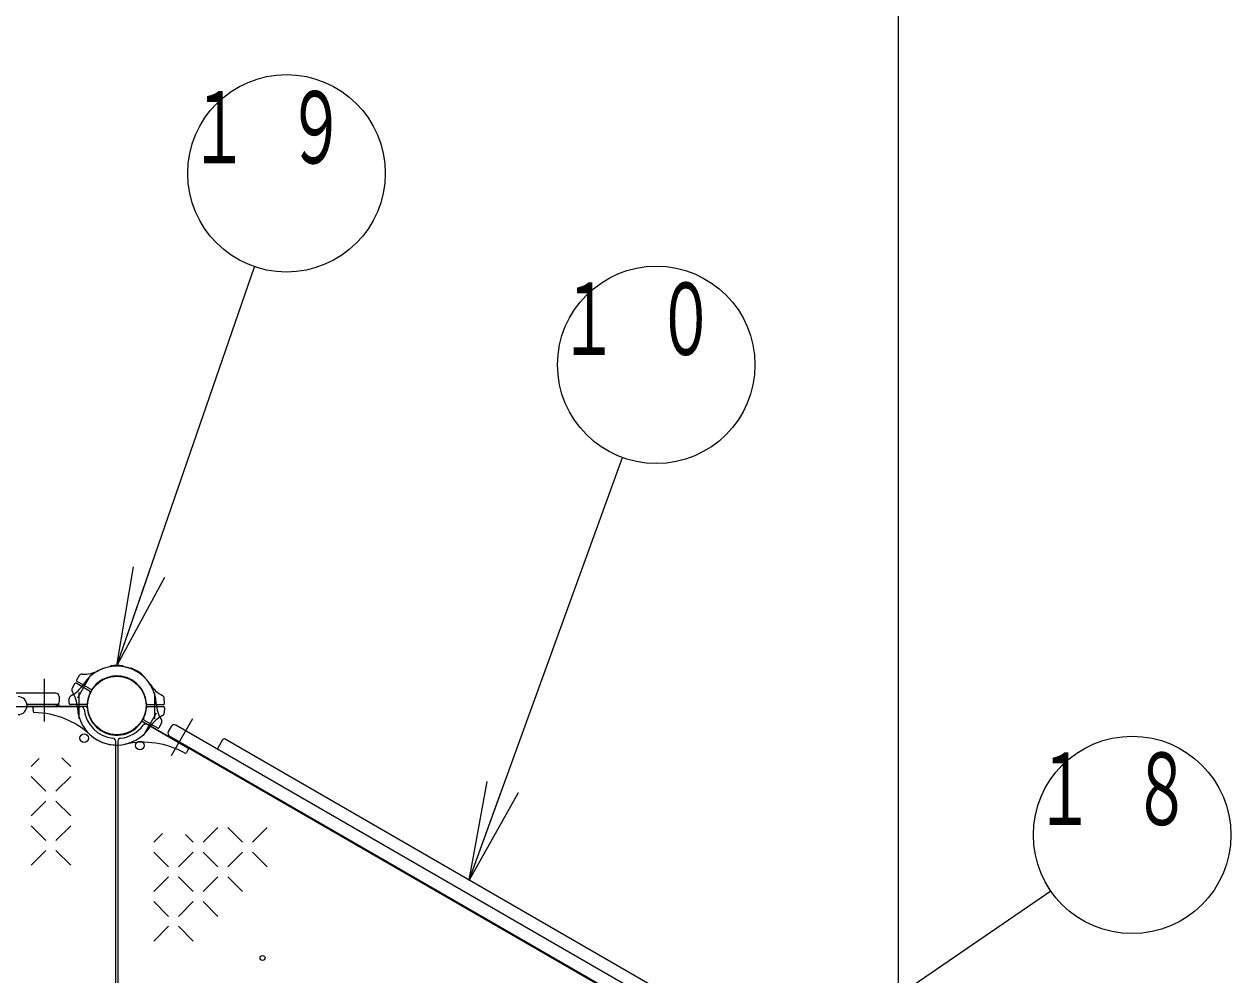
# Model space of a CAD drawing. Units: millimetres on the paper, scale 1:50. Extents: x -385 to 0, y -594 to 267.
# Drawn here: x -196.35 to -159.69, y 181.12 to 210.01 of the extents above; entities that cross this region are included whole.
import ezdxf

# ---------------------------------------------------------------- set-up
doc = ezdxf.new("R2010")
doc.units = ezdxf.units.MM
doc.linetypes.add('USER2', pattern=[6, 3, -1, 1, -1])
doc.layers.add('1_50', color=2, linetype='Continuous', lineweight=25)
doc.styles.add('ＭＳ ゴシック', font='')
doc.styles.get('ＭＳ ゴシック').set_extended_font_data('MS Gothic')

msp = doc.modelspace()

# ---------------------------------------------------------------- linework, layer by layer
at = {"layer": '1_50', "color": 7, "lineweight": 13}
for p, q in [((-169.784, 175.804), (-169.784, 239.071)), ((-193.534, 190.519), (-189.355, 202.638)), ((-182.832, 183.998), (-178.168, 196.834)), ((-193.534, 190.519), (-193.029, 193.518)), ((-193.534, 190.519), (-192.556, 193.355)), ((-192.084, 193.192), (-193.534, 190.519)), ((-182.832, 183.998), (-182.277, 186.988)), ((-182.832, 183.998), (-181.808, 186.818)), ((-181.338, 186.647), (-182.832, 183.998)), ((-172.78, 178.449), (-165.159, 183.672))]:
    msp.add_line(p, q, dxfattribs=at)
at = {"layer": '1_50', "color": 7}
for p, q in [((-193.734, 190.482), (-193.734, 190.486)), ((-193.334, 190.482), (-193.334, 190.486)), ((-193.116, 190.424), (-193.114, 190.427)), ((-192.769, 190.224), (-192.768, 190.227)), ((-195.384, 189.679), (-215.684, 189.679)), ((-195.284, 189.579), (-195.284, 189.399)), ((-195.294, 189.331), (-196.264, 189.331)), ((-195.294, 189.267), (-196.264, 189.267)), ((-195.294, 189.331), (-195.294, 189.267)), ((-191.879, 188.667), (-191.969, 188.511)), ((-174.162, 178.553), (-191.742, 188.703)), ((-174.352, 178.224), (-191.932, 188.374)), ((-190.326, 188.255), (-190.456, 188.03)), ((-175.42, 179.718), (-190.244, 188.277))]:
    msp.add_line(p, q, dxfattribs=at)
at = {"layer": '1_50', "color": 7, "linetype": 'USER2', "lineweight": 13}
for p, q in [((-195.734, 188.812), (-195.734, 190.115)), ((-194.331, 190.219), (-194.729, 189.529)), ((-194.684, 189.698), (-194.684, 188.901)), ((-192.384, 189.698), (-192.384, 188.901)), ((-192.339, 189.069), (-192.737, 188.379)), ((-191.873, 187.777), (-191.221, 188.905))]:
    msp.add_line(p, q, dxfattribs=at)
at = {"layer": '1_50'}
for p, q in [((-194.824, 189.962), (-194.893, 189.833)), ((-194.361, 189.742), (-194.769, 189.978)), ((-194.753, 190.085), (-194.67, 190.219)), ((-194.331, 189.794), (-194.739, 190.03)), ((-196.083, 189.227), (-196.078, 189.122)), ((-194.472, 189.269), (-196.043, 189.269)), ((-194.983, 189.371), (-194.978, 189.516)), ((-194.472, 189.329), (-194.943, 189.329)), ((-192.597, 189.329), (-192.126, 189.329)), ((-192.597, 189.269), (-192.126, 189.269)), ((-192.086, 189.371), (-192.091, 189.528)), ((-192.086, 189.228), (-192.091, 189.082)), ((-192.707, 188.857), (-192.299, 188.621)), ((-192.737, 188.805), (-191.376, 188.019)), ((-192.244, 188.637), (-192.176, 188.765)), ((-191.363, 187.962), (-191.42, 187.874))]:
    msp.add_line(p, q, dxfattribs=at)
at = {"layer": '1_50', "color": 131}
for p, q in [((-205.534, 189.269), (-194.627, 189.269)), ((-193.564, 177.299), (-193.564, 188.207))]:
    msp.add_line(p, q, dxfattribs=at)
at = {"layer": '1_50', "color": 4}
for p, q in [((-173.711, 177.819), (-192.603, 188.727)), ((-193.504, 188.207), (-193.504, 166.392))]:
    msp.add_line(p, q, dxfattribs=at)
at = {"layer": '1_50', "color": 131, "lineweight": 13}
for p, q in [((-196.136, 187.447), (-195.897, 187.687)), ((-195.203, 187.714), (-194.936, 187.447)), ((-196.136, 187.147), (-195.686, 186.697)), ((-195.386, 186.697), (-194.936, 187.147)), ((-196.136, 185.947), (-195.686, 186.397)), ((-195.386, 186.397), (-194.936, 185.947)), ((-196.136, 185.647), (-195.686, 185.197)), ((-195.386, 185.197), (-194.936, 185.647)), ((-196.136, 184.447), (-195.686, 184.897)), ((-195.386, 184.897), (-194.936, 184.447))]:
    msp.add_line(p, q, dxfattribs=at)
at = {"layer": '1_50', "color": 4, "lineweight": 13}
for p, q in [((-190.463, 185.594), (-190.913, 185.144)), ((-189.713, 185.144), (-190.163, 185.594)), ((-188.963, 185.594), (-189.413, 185.144)), ((-192.146, 185.411), (-192.413, 185.144)), ((-191.213, 185.144), (-191.452, 185.384)), ((-191.963, 184.394), (-192.413, 184.844)), ((-191.213, 184.844), (-191.663, 184.394)), ((-190.463, 184.394), (-190.913, 184.844)), ((-189.713, 184.844), (-190.163, 184.394)), ((-188.963, 184.394), (-189.413, 184.844)), ((-191.963, 184.094), (-192.413, 183.644)), ((-191.213, 183.644), (-191.663, 184.094)), ((-190.463, 184.094), (-190.913, 183.644)), ((-189.713, 183.644), (-190.163, 184.094)), ((-191.963, 182.894), (-192.413, 183.344)), ((-191.213, 183.344), (-191.663, 182.894)), ((-190.463, 182.894), (-190.913, 183.344)), ((-191.963, 182.594), (-192.413, 182.144)), ((-191.213, 182.144), (-191.663, 182.594))]:
    msp.add_line(p, q, dxfattribs=at)
at = {"layer": '1_50', "color": 7, "lineweight": 13}
for centre in [(-188.378, 205.474), (-177.144, 199.654), (-162.685, 185.368)]:
    msp.add_circle(centre, 3, dxfattribs=at)
at = {"layer": '1_50', "color": 7}
for centre, radius in [((-193.534, 189.299), 0.891), ((-193.534, 189.299), 0.891), ((-193.534, 189.299), 0.891), ((-193.534, 189.299), 0.891), ((-194.524, 188.309), 0.13)]:
    msp.add_circle(centre, radius, dxfattribs=at)
at = {"layer": '1_50', "color": 131}
msp.add_circle((-194.524, 188.309), 0.13, dxfattribs=at)
at = {"layer": '1_50', "color": 4}
for centre, radius in [((-192.834, 188.087), 0.13), ((-189.106, 181.629), 0.075)]:
    msp.add_circle(centre, radius, dxfattribs=at)
at = {"layer": '1_50'}
for centre, radius, start, end in [((-194.542, 191.255), 1, 267.4588, 297.2728), ((-193.534, 189.299), 1.2, 90, 147.2728), ((-193.534, 189.299), 1.2, 60, 117.2728), ((-193.534, 189.299), 1.2, 32.7272, 90), ((-193.534, 189.299), 1.2, 2.7272, 60), ((-195.385, 190.489), 1, 297.4588, 327.2728), ((-194.789, 189.943), 0.04, 60, 152), ((-194.719, 190.064), 0.04, 148, 240), ((-194.591, 190.156), 0.1, 87.4588, 148), ((-193.534, 189.299), 0.9, 90, 175.7293), ((-193.534, 189.299), 0.9, 60, 145.7293), ((-193.534, 189.299), 0.9, 4.2707, 90), ((-193.534, 189.299), 0.9, 334.2707, 60), ((-191.683, 190.489), 1, 212.7272, 242.5412), ((-194.878, 189.513), 0.1, 117.4588, 178), ((-194.804, 189.786), 0.1, 152, 212.5412), ((-194.804, 189.786), 0.1, 152, 212.5412), ((-195.732, 189.195), 1, 2.7272, 32.5412), ((-193.534, 189.299), 0.9, 154.2707, 240), ((-194.381, 189.707), 0.04, 334.2707, 60), ((-194.311, 189.829), 0.04, 240, 325.7293), ((-192.191, 189.513), 0.1, 2, 62.5412), ((-196.043, 189.229), 0.04, 90, 183), ((-194.943, 189.369), 0.04, 178, 270), ((-193.534, 189.299), 1.2, 182.7272, 240), ((-194.472, 189.369), 0.04, 270, 355.7293), ((-194.472, 189.229), 0.04, 4.2707, 90), ((-193.534, 189.299), 0.9, 184.2707, 270), ((-193.534, 189.299), 0.9, 270, 355.7293), ((-192.597, 189.369), 0.04, 184.2707, 270), ((-192.597, 189.229), 0.04, 90, 175.7293), ((-191.337, 189.404), 1, 182.7272, 212.5412), ((-192.126, 189.369), 0.04, 270, 2), ((-192.126, 189.229), 0.04, 358, 90), ((-196.038, 189.125), 0.04, 183, 268.9158), ((-196.088, 186.485), 2.6, 47.7828, 88.9159), ((-192.687, 188.891), 0.04, 154.2707, 240), ((-191.683, 188.11), 1, 117.4588, 147.2728), ((-192.264, 188.812), 0.1, 332, 32.5412), ((-192.191, 189.086), 0.1, 297.4588, 358), ((-192.191, 189.086), 0.1, 297.4588, 358), ((-193.534, 189.299), 0.9, 240, 325.7293), ((-193.534, 189.299), 1.2, 270, 327.2728), ((-192.757, 188.77), 0.04, 60, 145.7293), ((-192.279, 188.656), 0.04, 240, 332), ((-193.534, 189.299), 1.2, 227.7828, 270), ((-193.534, 189.299), 1.2, 240, 282.2172), ((-192.73, 185.585), 2.6, 61.0842, 102.2172), ((-191.454, 187.896), 0.04, 241.0841, 327), ((-191.396, 187.984), 0.04, 327, 60)]:
    msp.add_arc(centre, radius, start, end, dxfattribs=at)
at = {"layer": '1_50', "color": 7}
for centre, radius, start, end in [((-193.714, 190.486), 0.02, 98.6269, 180), ((-193.534, 189.299), 1.22, 90, 98.6269), ((-193.534, 189.299), 1.22, 81.3731, 90), ((-193.354, 190.486), 0.02, 0, 81.3731), ((-193.097, 190.417), 0.02, 68.6269, 150), ((-193.534, 189.299), 1.22, 60, 68.6269), ((-193.534, 189.299), 1.22, 51.3731, 60), ((-192.785, 190.237), 0.02, 330, 51.3731), ((-195.384, 189.579), 0.1, 0, 90), ((-195.384, 189.399), 0.1, 270, 0), ((-191.882, 188.461), 0.1, 150, 240), ((-191.792, 188.617), 0.1, 60, 150), ((-190.274, 188.225), 0.06, 60, 150), ((-190.404, 188), 0.06, 150, 240)]:
    msp.add_arc(centre, radius, start, end, dxfattribs=at)
at = {"layer": '1_50', "color": 131}
for centre, radius, start, end in [((-196.534, 189.299), 0.272, 270, 90), ((-194.627, 189.169), 0.1, 6.7872, 90), ((-193.534, 189.299), 1, 186.7872, 263.2128), ((-193.664, 188.207), 0.1, 0, 83.2128)]:
    msp.add_arc(centre, radius, start, end, dxfattribs=at)
at = {"layer": '1_50', "color": 4}
for centre, radius, start, end in [((-193.534, 189.299), 1, 276.7872, 323.2128), ((-192.653, 188.641), 0.1, 60, 143.2128), ((-193.404, 188.207), 0.1, 96.7872, 180)]:
    msp.add_arc(centre, radius, start, end, dxfattribs=at)

# ---------------------------------------------------------------- texts
at = {"layer": '1_50', "color": 7, "char_height": 2.199, "attachment_point": 2, "style": 'ＭＳ ゴシック'}
for s, insert in [('\\T1.64;\\W0.6;１９', (-188.378, 207.974)), ('\\T1.64;\\W0.6;１０', (-177.144, 202.154)), ('\\T1.64;\\W0.6;１８', (-162.685, 187.868))]:
    msp.add_mtext(s, dxfattribs=dict(at, insert=insert))

doc.saveas('drawing.dxf')
